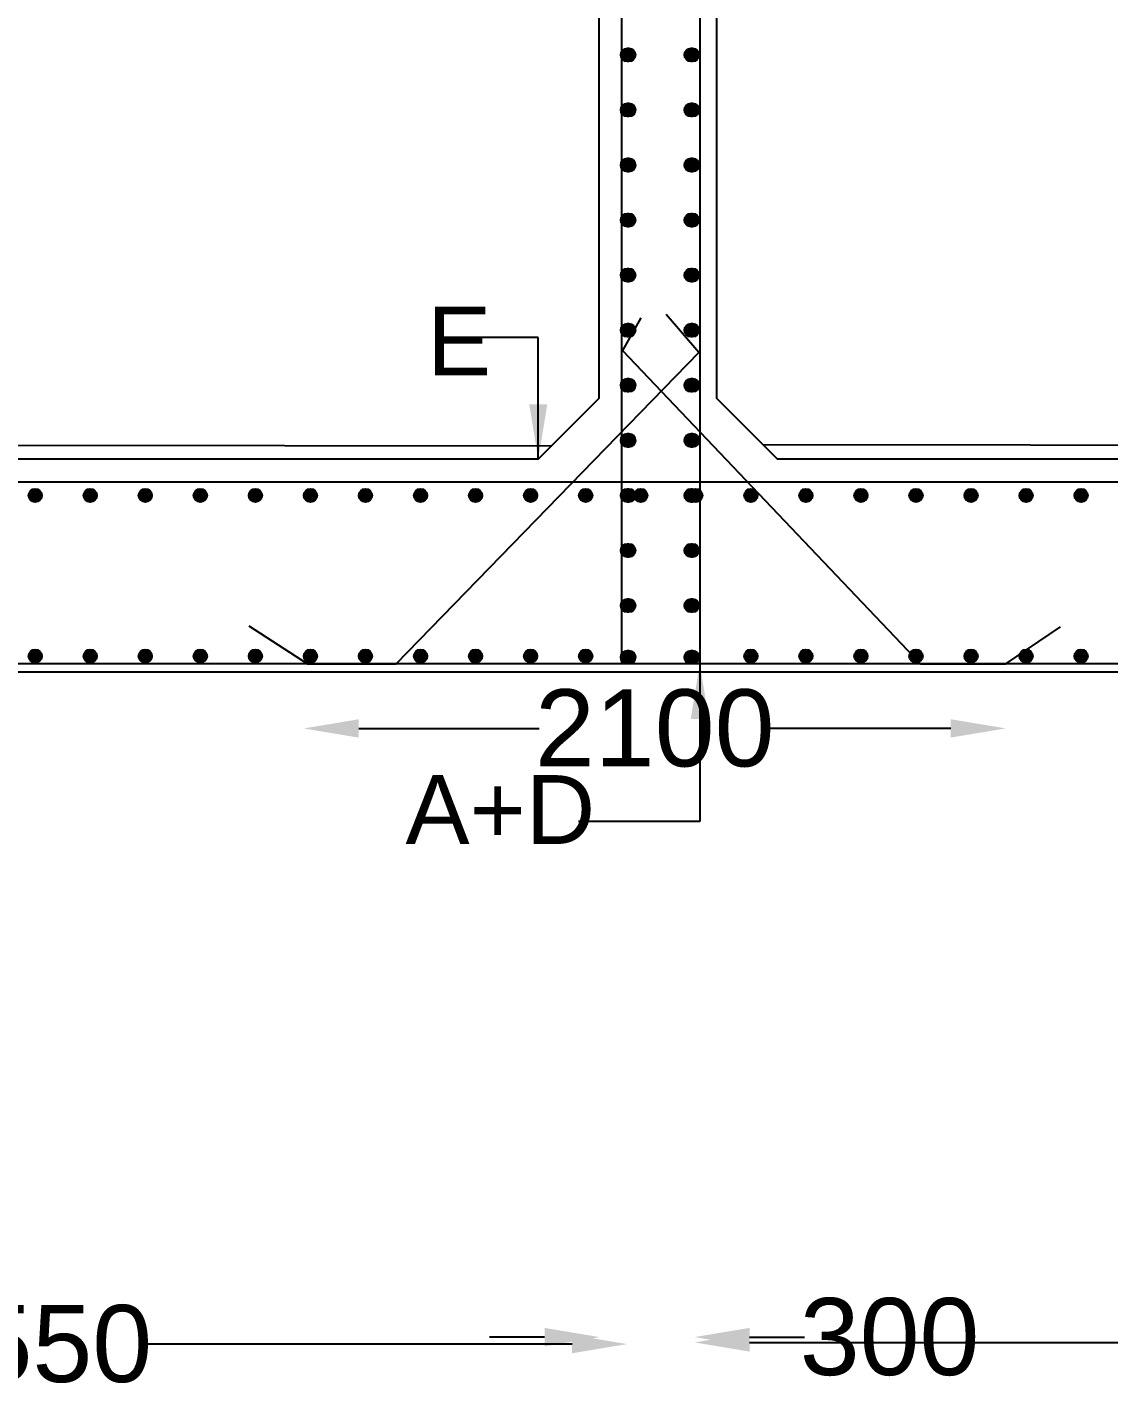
# Model space of a CAD drawing. Header units: millimetres. Extents: x 5124 to 2430164, y 2311 to 45642708.
# Drawn here: x 2346662 to 2350590, y 45617055 to 45622021 of the extents above; entities that cross this region are included whole.
import ezdxf

# ---------------------------------------------------------------- set-up
doc = ezdxf.new("R2010")
doc.units = ezdxf.units.MM
doc.header["$MEASUREMENT"] = 0
for name, color, linetype in [('DIMENSION', 7, 'Continuous'), ('DRAWING', 7, 'Continuous'), ('TEXT', 7, 'Continuous')]:
    doc.layers.add(name, color=color, linetype=linetype)
doc.styles.get("Standard").update_dxf_attribs({"font": 'arial.ttf', "height": 280})
doc.dimstyles.get("Standard").update_dxf_attribs({"dimtxt": 225, "dimasz": 200, "dimexe": 0.18, "dimexo": 0.0625, "dimgap": 0.09, "dimtad": 0, "dimdec": 0, "dimzin": 0, "dimdsep": 46, "dimtxsty": 'Standard', "dimcen": 0.09, "dimse1": 1, "dimse2": 1, "dimadec": 0, "dimazin": 0, "dimtfac": 1, "dimtdec": 0, "dimtofl": 0, "dimtmove": 0, "dimatfit": 3, "dimfxl": 1, "dimtolj": 1, "dimtzin": 0, "dimarcsym": 0})

# ---------------------------------------------------------------- blocks, each defined once
blk = doc.blocks.new('*D115')
at = {"layer": 'Defpoints', "color": 0, "transparency": 16777216}
for p in [(2347665.8, 45619736.8), (2350216.3, 45619709), (2350216.3, 45619474.5)]:
    blk.add_point(p, dxfattribs=at)
at = {"layer": 'DIMENSION', "color": 0, "lineweight": -2, "transparency": 16777216}
for p, q in [((2347865.8, 45619474.5), (2348520.9, 45619474.5)), ((2350016.3, 45619474.5), (2349361.1, 45619474.5))]:
    blk.add_line(p, q, dxfattribs=at)
at = {"layer": 'DIMENSION', "color": 0, "transparency": 16777216}
for points in [[(2347865.8, 45619507.8), (2347865.8, 45619441.1), (2347665.8, 45619474.5)], [(2350016.3, 45619507.8), (2350016.3, 45619441.1), (2350216.3, 45619474.5)]]:
    blk.add_solid(points, dxfattribs=at)
at = {"layer": 'DIMENSION', "color": 0, "transparency": 16777216, "insert": (2348941, 45619474.5), "char_height": 280, "attachment_point": 5}
blk.add_mtext('\\A1;2100', dxfattribs=at)
blk = doc.blocks.new('*D106')
at = {"layer": 'Defpoints', "color": 0, "transparency": 16777216}
for p in [(2344519.3, 45617249.2), (2348840.9, 45617249.2), (2348840.9, 45617238.5)]:
    blk.add_point(p, dxfattribs=at)
at = {"layer": 'DIMENSION', "color": 0, "lineweight": -2, "transparency": 16777216}
for p, q in [((2344719.3, 45617238.5), (2346262.5, 45617238.5)), ((2348640.9, 45617238.5), (2347097.7, 45617238.5))]:
    blk.add_line(p, q, dxfattribs=at)
at = {"layer": 'DIMENSION', "color": 0, "transparency": 16777216}
for points in [[(2344719.3, 45617271.8), (2344719.3, 45617205.2), (2344519.3, 45617238.5)], [(2348640.9, 45617271.8), (2348640.9, 45617205.2), (2348840.9, 45617238.5)]]:
    blk.add_solid(points, dxfattribs=at)
at = {"layer": 'DIMENSION', "color": 0, "transparency": 16777216, "insert": (2346680.1, 45617238.5), "char_height": 280, "attachment_point": 5}
blk.add_mtext('\\A1;3550', dxfattribs=at)
blk = doc.blocks.new('*D107')
at = {"layer": 'Defpoints', "color": 0, "transparency": 16777216}
for p in [(2348740.9, 45617255.2), (2349085.4, 45617263.8), (2349085.4, 45617255.2)]:
    blk.add_point(p, dxfattribs=at)
at = {"layer": 'DIMENSION', "color": 0, "lineweight": -2, "transparency": 16777216}
for p, q in [((2348540.9, 45617263.8), (2348340.9, 45617263.8)), ((2349285.4, 45617263.8), (2349485.4, 45617263.8))]:
    blk.add_line(p, q, dxfattribs=at)
at = {"layer": 'DIMENSION', "color": 0, "transparency": 16777216}
for points in [[(2348540.9, 45617297.1), (2348540.9, 45617230.5), (2348740.9, 45617263.8)], [(2349285.4, 45617297.1), (2349285.4, 45617230.5), (2349085.4, 45617263.8)]]:
    blk.add_solid(points, dxfattribs=at)
at = {"layer": 'DIMENSION', "color": 0, "transparency": 16777216, "insert": (2349794.2, 45617263.8), "char_height": 280, "attachment_point": 5}
blk.add_mtext('\\A1;300', dxfattribs=at)
blk = doc.blocks.new('*D108')
at = {"layer": 'Defpoints', "color": 0, "transparency": 16777216}
for p in [(2349085.4, 45617255.2), (2353406.9, 45617255.2), (2353406.9, 45617244.5)]:
    blk.add_point(p, dxfattribs=at)
at = {"layer": 'DIMENSION', "color": 0, "lineweight": -2, "transparency": 16777216}
for p, q in [((2349285.4, 45617244.5), (2350828.5, 45617244.5)), ((2353206.9, 45617244.5), (2351663.7, 45617244.5))]:
    blk.add_line(p, q, dxfattribs=at)
at = {"layer": 'DIMENSION', "color": 0, "transparency": 16777216}
for points in [[(2349285.4, 45617277.8), (2349285.4, 45617211.1), (2349085.4, 45617244.5)], [(2353206.9, 45617277.8), (2353206.9, 45617211.1), (2353406.9, 45617244.5)]]:
    blk.add_solid(points, dxfattribs=at)
at = {"layer": 'DIMENSION', "color": 0, "transparency": 16777216, "insert": (2351246.1, 45617244.5), "char_height": 280, "attachment_point": 5}
blk.add_mtext('\\A1;3550', dxfattribs=at)

msp = doc.modelspace()

# ---------------------------------------------------------------- hatches: boundary and pattern name
at = {"layer": 'DRAWING'}
for points in [[(2348865.9, 45621920.8, 0.973258), (2348817.4, 45621922.1), (2348817.4, 45621919.5, 0.973258)], [(2348866, 45621920.8, 1), (2348817.4, 45621920.8, 1)], [(2348866.9, 45621920.8, 0.973258), (2348818.4, 45621922.1), (2348818.4, 45621919.5, 0.973258)], [(2348867, 45621920.8, 1), (2348818.4, 45621920.8, 1)], [(2348867.9, 45621920.8, 0.973258), (2348819.4, 45621922.1), (2348819.4, 45621919.5, 0.973258)], [(2348868, 45621920.8, 1), (2348819.4, 45621920.8, 1)], [(2348868.9, 45621920.8, 0.973258), (2348820.4, 45621922.1), (2348820.4, 45621919.5, 0.973258)], [(2348869, 45621920.8, 1), (2348820.4, 45621920.8, 1)], [(2348869.9, 45621920.8, 0.973258), (2348821.4, 45621922.1), (2348821.4, 45621919.5, 0.973258)], [(2348870, 45621920.8, 1), (2348821.4, 45621920.8, 1)], [(2348870.9, 45621920.8, 0.973258), (2348822.4, 45621922.1), (2348822.4, 45621919.5, 0.973258)], [(2348871, 45621920.8, 1), (2348822.4, 45621920.8, 1)], [(2349097.4, 45621920.8, 0.973258), (2349048.8, 45621922.1), (2349048.8, 45621919.5, 0.973258)], [(2349097.4, 45621920.8, 1), (2349048.8, 45621920.8, 1)], [(2349098.4, 45621920.8, 0.973258), (2349049.8, 45621922.1), (2349049.8, 45621919.5, 0.973258)], [(2349098.4, 45621920.8, 1), (2349049.8, 45621920.8, 1)], [(2349099.4, 45621920.8, 0.973258), (2349050.8, 45621922.1), (2349050.8, 45621919.5, 0.973258)], [(2349099.4, 45621920.8, 1), (2349050.8, 45621920.8, 1)], [(2349100.4, 45621920.8, 0.973258), (2349051.8, 45621922.1), (2349051.8, 45621919.5, 0.973258)], [(2349100.4, 45621920.8, 1), (2349051.8, 45621920.8, 1)], [(2349101.4, 45621920.8, 0.973258), (2349052.8, 45621922.1), (2349052.8, 45621919.5, 0.973258)], [(2349101.4, 45621920.8, 1), (2349052.8, 45621920.8, 1)], [(2349102.4, 45621920.8, 0.973258), (2349053.8, 45621922.1), (2349053.8, 45621919.5, 0.973258)], [(2349102.4, 45621920.8, 1), (2349053.8, 45621920.8, 1)], [(2348865.9, 45621720.8, 0.973258), (2348817.4, 45621722.1), (2348817.4, 45621719.5, 0.973258)], [(2348866, 45621720.8, 1), (2348817.4, 45621720.8, 1)], [(2348866.9, 45621720.8, 0.973258), (2348818.4, 45621722.1), (2348818.4, 45621719.5, 0.973258)], [(2348867, 45621720.8, 1), (2348818.4, 45621720.8, 1)], [(2348867.9, 45621720.8, 0.973258), (2348819.4, 45621722.1), (2348819.4, 45621719.5, 0.973258)], [(2348868, 45621720.8, 1), (2348819.4, 45621720.8, 1)], [(2348868.9, 45621720.8, 0.973258), (2348820.4, 45621722.1), (2348820.4, 45621719.5, 0.973258)], [(2348869, 45621720.8, 1), (2348820.4, 45621720.8, 1)], [(2348869.9, 45621720.8, 0.973258), (2348821.4, 45621722.1), (2348821.4, 45621719.5, 0.973258)], [(2348870, 45621720.8, 1), (2348821.4, 45621720.8, 1)], [(2348870.9, 45621720.8, 0.973258), (2348822.4, 45621722.1), (2348822.4, 45621719.5, 0.973258)], [(2348871, 45621720.8, 1), (2348822.4, 45621720.8, 1)], [(2349097.4, 45621720.8, 0.973258), (2349048.8, 45621722.1), (2349048.8, 45621719.5, 0.973258)], [(2349097.4, 45621720.8, 1), (2349048.8, 45621720.8, 1)], [(2349098.4, 45621720.8, 0.973258), (2349049.8, 45621722.1), (2349049.8, 45621719.5, 0.973258)], [(2349098.4, 45621720.8, 1), (2349049.8, 45621720.8, 1)], [(2349099.4, 45621720.8, 0.973258), (2349050.8, 45621722.1), (2349050.8, 45621719.5, 0.973258)], [(2349099.4, 45621720.8, 1), (2349050.8, 45621720.8, 1)], [(2349100.4, 45621720.8, 0.973258), (2349051.8, 45621722.1), (2349051.8, 45621719.5, 0.973258)], [(2349100.4, 45621720.8, 1), (2349051.8, 45621720.8, 1)], [(2349101.4, 45621720.8, 0.973258), (2349052.8, 45621722.1), (2349052.8, 45621719.5, 0.973258)], [(2349101.4, 45621720.8, 1), (2349052.8, 45621720.8, 1)], [(2349102.4, 45621720.8, 0.973258), (2349053.8, 45621722.1), (2349053.8, 45621719.5, 0.973258)], [(2349102.4, 45621720.8, 1), (2349053.8, 45621720.8, 1)], [(2348865.9, 45621520.8, 0.973258), (2348817.4, 45621522.1), (2348817.4, 45621519.5, 0.973258)], [(2348866, 45621520.8, 1), (2348817.4, 45621520.8, 1)], [(2348866.9, 45621520.8, 0.973258), (2348818.4, 45621522.1), (2348818.4, 45621519.5, 0.973258)], [(2348867, 45621520.8, 1), (2348818.4, 45621520.8, 1)], [(2348867.9, 45621520.8, 0.973258), (2348819.4, 45621522.1), (2348819.4, 45621519.5, 0.973258)], [(2348868, 45621520.8, 1), (2348819.4, 45621520.8, 1)], [(2348868.9, 45621520.8, 0.973258), (2348820.4, 45621522.1), (2348820.4, 45621519.5, 0.973258)], [(2348869, 45621520.8, 1), (2348820.4, 45621520.8, 1)], [(2348869.9, 45621520.8, 0.973258), (2348821.4, 45621522.1), (2348821.4, 45621519.5, 0.973258)], [(2348870, 45621520.8, 1), (2348821.4, 45621520.8, 1)], [(2348870.9, 45621520.8, 0.973258), (2348822.4, 45621522.1), (2348822.4, 45621519.5, 0.973258)], [(2348871, 45621520.8, 1), (2348822.4, 45621520.8, 1)], [(2349097.4, 45621520.8, 0.973258), (2349048.8, 45621522.1), (2349048.8, 45621519.5, 0.973258)], [(2349097.4, 45621520.8, 1), (2349048.8, 45621520.8, 1)], [(2349098.4, 45621520.8, 0.973258), (2349049.8, 45621522.1), (2349049.8, 45621519.5, 0.973258)], [(2349098.4, 45621520.8, 1), (2349049.8, 45621520.8, 1)], [(2349099.4, 45621520.8, 0.973258), (2349050.8, 45621522.1), (2349050.8, 45621519.5, 0.973258)], [(2349099.4, 45621520.8, 1), (2349050.8, 45621520.8, 1)], [(2349100.4, 45621520.8, 0.973258), (2349051.8, 45621522.1), (2349051.8, 45621519.5, 0.973258)], [(2349100.4, 45621520.8, 1), (2349051.8, 45621520.8, 1)], [(2349101.4, 45621520.8, 0.973258), (2349052.8, 45621522.1), (2349052.8, 45621519.5, 0.973258)], [(2349101.4, 45621520.8, 1), (2349052.8, 45621520.8, 1)], [(2349102.4, 45621520.8, 0.973258), (2349053.8, 45621522.1), (2349053.8, 45621519.5, 0.973258)], [(2349102.4, 45621520.8, 1), (2349053.8, 45621520.8, 1)], [(2348865.9, 45621320.8, 0.973258), (2348817.4, 45621322.1), (2348817.4, 45621319.5, 0.973258)], [(2348866, 45621320.8, 1), (2348817.4, 45621320.8, 1)], [(2348866.9, 45621320.8, 0.973258), (2348818.4, 45621322.1), (2348818.4, 45621319.5, 0.973258)], [(2348867, 45621320.8, 1), (2348818.4, 45621320.8, 1)], [(2348867.9, 45621320.8, 0.973258), (2348819.4, 45621322.1), (2348819.4, 45621319.5, 0.973258)], [(2348868, 45621320.8, 1), (2348819.4, 45621320.8, 1)], [(2348868.9, 45621320.8, 0.973258), (2348820.4, 45621322.1), (2348820.4, 45621319.5, 0.973258)], [(2348869, 45621320.8, 1), (2348820.4, 45621320.8, 1)], [(2348869.9, 45621320.8, 0.973258), (2348821.4, 45621322.1), (2348821.4, 45621319.5, 0.973258)], [(2348870, 45621320.8, 1), (2348821.4, 45621320.8, 1)], [(2348870.9, 45621320.8, 0.973258), (2348822.4, 45621322.1), (2348822.4, 45621319.5, 0.973258)], [(2348871, 45621320.8, 1), (2348822.4, 45621320.8, 1)], [(2349097.4, 45621320.8, 0.973258), (2349048.8, 45621322.1), (2349048.8, 45621319.5, 0.973258)], [(2349097.4, 45621320.8, 1), (2349048.8, 45621320.8, 1)], [(2349098.4, 45621320.8, 0.973258), (2349049.8, 45621322.1), (2349049.8, 45621319.5, 0.973258)], [(2349098.4, 45621320.8, 1), (2349049.8, 45621320.8, 1)], [(2349099.4, 45621320.8, 0.973258), (2349050.8, 45621322.1), (2349050.8, 45621319.5, 0.973258)], [(2349099.4, 45621320.8, 1), (2349050.8, 45621320.8, 1)], [(2349100.4, 45621320.8, 0.973258), (2349051.8, 45621322.1), (2349051.8, 45621319.5, 0.973258)], [(2349100.4, 45621320.8, 1), (2349051.8, 45621320.8, 1)], [(2349101.4, 45621320.8, 0.973258), (2349052.8, 45621322.1), (2349052.8, 45621319.5, 0.973258)], [(2349101.4, 45621320.8, 1), (2349052.8, 45621320.8, 1)], [(2349102.4, 45621320.8, 0.973258), (2349053.8, 45621322.1), (2349053.8, 45621319.5, 0.973258)], [(2349102.4, 45621320.8, 1), (2349053.8, 45621320.8, 1)], [(2348865.9, 45621120.8, 0.973258), (2348817.4, 45621122.1), (2348817.4, 45621119.5, 0.973258)], [(2348866, 45621120.8, 1), (2348817.4, 45621120.8, 1)], [(2348866.9, 45621120.8, 0.973258), (2348818.4, 45621122.1), (2348818.4, 45621119.5, 0.973258)], [(2348867, 45621120.8, 1), (2348818.4, 45621120.8, 1)], [(2348867.9, 45621120.8, 0.973258), (2348819.4, 45621122.1), (2348819.4, 45621119.5, 0.973258)], [(2348868, 45621120.8, 1), (2348819.4, 45621120.8, 1)], [(2348868.9, 45621120.8, 0.973258), (2348820.4, 45621122.1), (2348820.4, 45621119.5, 0.973258)], [(2348869, 45621120.8, 1), (2348820.4, 45621120.8, 1)], [(2348869.9, 45621120.8, 0.973258), (2348821.4, 45621122.1), (2348821.4, 45621119.5, 0.973258)], [(2348870, 45621120.8, 1), (2348821.4, 45621120.8, 1)], [(2348870.9, 45621120.8, 0.973258), (2348822.4, 45621122.1), (2348822.4, 45621119.5, 0.973258)], [(2348871, 45621120.8, 1), (2348822.4, 45621120.8, 1)], [(2349097.4, 45621120.8, 0.973258), (2349048.8, 45621122.1), (2349048.8, 45621119.5, 0.973258)], [(2349097.4, 45621120.8, 1), (2349048.8, 45621120.8, 1)], [(2349098.4, 45621120.8, 0.973258), (2349049.8, 45621122.1), (2349049.8, 45621119.5, 0.973258)], [(2349098.4, 45621120.8, 1), (2349049.8, 45621120.8, 1)], [(2349099.4, 45621120.8, 0.973258), (2349050.8, 45621122.1), (2349050.8, 45621119.5, 0.973258)], [(2349099.4, 45621120.8, 1), (2349050.8, 45621120.8, 1)], [(2349100.4, 45621120.8, 0.973258), (2349051.8, 45621122.1), (2349051.8, 45621119.5, 0.973258)], [(2349100.4, 45621120.8, 1), (2349051.8, 45621120.8, 1)], [(2349101.4, 45621120.8, 0.973258), (2349052.8, 45621122.1), (2349052.8, 45621119.5, 0.973258)], [(2349101.4, 45621120.8, 1), (2349052.8, 45621120.8, 1)], [(2349102.4, 45621120.8, 0.973258), (2349053.8, 45621122.1), (2349053.8, 45621119.5, 0.973258)], [(2349102.4, 45621120.8, 1), (2349053.8, 45621120.8, 1)], [(2348865.9, 45620920.8, 0.973258), (2348817.4, 45620922.1), (2348817.4, 45620919.5, 0.973258)], [(2348866, 45620920.8, 1), (2348817.4, 45620920.8, 1)], [(2348866.9, 45620920.8, 0.973258), (2348818.4, 45620922.1), (2348818.4, 45620919.5, 0.973258)], [(2348867, 45620920.8, 1), (2348818.4, 45620920.8, 1)], [(2348867.9, 45620920.8, 0.973258), (2348819.4, 45620922.1), (2348819.4, 45620919.5, 0.973258)], [(2348868, 45620920.8, 1), (2348819.4, 45620920.8, 1)], [(2348868.9, 45620920.8, 0.973258), (2348820.4, 45620922.1), (2348820.4, 45620919.5, 0.973258)], [(2348869, 45620920.8, 1), (2348820.4, 45620920.8, 1)], [(2348869.9, 45620920.8, 0.973258), (2348821.4, 45620922.1), (2348821.4, 45620919.5, 0.973258)], [(2348870, 45620920.8, 1), (2348821.4, 45620920.8, 1)], [(2348870.9, 45620920.8, 0.973258), (2348822.4, 45620922.1), (2348822.4, 45620919.5, 0.973258)], [(2348871, 45620920.8, 1), (2348822.4, 45620920.8, 1)], [(2349097.4, 45620920.8, 0.973258), (2349048.8, 45620922.1), (2349048.8, 45620919.5, 0.973258)], [(2349097.4, 45620920.8, 1), (2349048.8, 45620920.8, 1)], [(2349098.4, 45620920.8, 0.973258), (2349049.8, 45620922.1), (2349049.8, 45620919.5, 0.973258)], [(2349098.4, 45620920.8, 1), (2349049.8, 45620920.8, 1)], [(2349099.4, 45620920.8, 0.973258), (2349050.8, 45620922.1), (2349050.8, 45620919.5, 0.973258)], [(2349099.4, 45620920.8, 1), (2349050.8, 45620920.8, 1)], [(2349100.4, 45620920.8, 0.973258), (2349051.8, 45620922.1), (2349051.8, 45620919.5, 0.973258)], [(2349100.4, 45620920.8, 1), (2349051.8, 45620920.8, 1)], [(2349101.4, 45620920.8, 0.973258), (2349052.8, 45620922.1), (2349052.8, 45620919.5, 0.973258)], [(2349101.4, 45620920.8, 1), (2349052.8, 45620920.8, 1)], [(2349102.4, 45620920.8, 0.973258), (2349053.8, 45620922.1), (2349053.8, 45620919.5, 0.973258)], [(2349102.4, 45620920.8, 1), (2349053.8, 45620920.8, 1)], [(2348865.9, 45620720.8, 0.973258), (2348817.4, 45620722.1), (2348817.4, 45620719.5, 0.973258)], [(2348866, 45620720.8, 1), (2348817.4, 45620720.8, 1)], [(2348866.9, 45620720.8, 0.973258), (2348818.4, 45620722.1), (2348818.4, 45620719.5, 0.973258)], [(2348867, 45620720.8, 1), (2348818.4, 45620720.8, 1)], [(2348867.9, 45620720.8, 0.973258), (2348819.4, 45620722.1), (2348819.4, 45620719.5, 0.973258)], [(2348868, 45620720.8, 1), (2348819.4, 45620720.8, 1)], [(2348868.9, 45620720.8, 0.973258), (2348820.4, 45620722.1), (2348820.4, 45620719.5, 0.973258)], [(2348869, 45620720.8, 1), (2348820.4, 45620720.8, 1)], [(2348869.9, 45620720.8, 0.973258), (2348821.4, 45620722.1), (2348821.4, 45620719.5, 0.973258)], [(2348870, 45620720.8, 1), (2348821.4, 45620720.8, 1)], [(2348870.9, 45620720.8, 0.973258), (2348822.4, 45620722.1), (2348822.4, 45620719.5, 0.973258)], [(2348871, 45620720.8, 1), (2348822.4, 45620720.8, 1)], [(2349097.4, 45620720.8, 0.973258), (2349048.8, 45620722.1), (2349048.8, 45620719.5, 0.973258)], [(2349097.4, 45620720.8, 1), (2349048.8, 45620720.8, 1)], [(2349098.4, 45620720.8, 0.973258), (2349049.8, 45620722.1), (2349049.8, 45620719.5, 0.973258)], [(2349098.4, 45620720.8, 1), (2349049.8, 45620720.8, 1)], [(2349099.4, 45620720.8, 0.973258), (2349050.8, 45620722.1), (2349050.8, 45620719.5, 0.973258)], [(2349099.4, 45620720.8, 1), (2349050.8, 45620720.8, 1)], [(2349100.4, 45620720.8, 0.973258), (2349051.8, 45620722.1), (2349051.8, 45620719.5, 0.973258)], [(2349100.4, 45620720.8, 1), (2349051.8, 45620720.8, 1)], [(2349101.4, 45620720.8, 0.973258), (2349052.8, 45620722.1), (2349052.8, 45620719.5, 0.973258)], [(2349101.4, 45620720.8, 1), (2349052.8, 45620720.8, 1)], [(2349102.4, 45620720.8, 0.973258), (2349053.8, 45620722.1), (2349053.8, 45620719.5, 0.973258)], [(2349102.4, 45620720.8, 1), (2349053.8, 45620720.8, 1)], [(2348865.9, 45620520.8, 0.973258), (2348817.4, 45620522.1), (2348817.4, 45620519.5, 0.973258)], [(2348866, 45620520.8, 1), (2348817.4, 45620520.8, 1)], [(2348866.9, 45620520.8, 0.973258), (2348818.4, 45620522.1), (2348818.4, 45620519.5, 0.973258)], [(2348867, 45620520.8, 1), (2348818.4, 45620520.8, 1)], [(2348867.9, 45620520.8, 0.973258), (2348819.4, 45620522.1), (2348819.4, 45620519.5, 0.973258)], [(2348868, 45620520.8, 1), (2348819.4, 45620520.8, 1)], [(2348868.9, 45620520.8, 0.973258), (2348820.4, 45620522.1), (2348820.4, 45620519.5, 0.973258)], [(2348869, 45620520.8, 1), (2348820.4, 45620520.8, 1)], [(2348869.9, 45620520.8, 0.973258), (2348821.4, 45620522.1), (2348821.4, 45620519.5, 0.973258)], [(2348870, 45620520.8, 1), (2348821.4, 45620520.8, 1)], [(2348870.9, 45620520.8, 0.973258), (2348822.4, 45620522.1), (2348822.4, 45620519.5, 0.973258)], [(2348871, 45620520.8, 1), (2348822.4, 45620520.8, 1)], [(2349097.4, 45620520.8, 0.973258), (2349048.8, 45620522.1), (2349048.8, 45620519.5, 0.973258)], [(2349097.4, 45620520.8, 1), (2349048.8, 45620520.8, 1)], [(2349098.4, 45620520.8, 0.973258), (2349049.8, 45620522.1), (2349049.8, 45620519.5, 0.973258)], [(2349098.4, 45620520.8, 1), (2349049.8, 45620520.8, 1)], [(2349099.4, 45620520.8, 0.973258), (2349050.8, 45620522.1), (2349050.8, 45620519.5, 0.973258)], [(2349099.4, 45620520.8, 1), (2349050.8, 45620520.8, 1)], [(2349100.4, 45620520.8, 0.973258), (2349051.8, 45620522.1), (2349051.8, 45620519.5, 0.973258)], [(2349100.4, 45620520.8, 1), (2349051.8, 45620520.8, 1)], [(2349101.4, 45620520.8, 0.973258), (2349052.8, 45620522.1), (2349052.8, 45620519.5, 0.973258)], [(2349101.4, 45620520.8, 1), (2349052.8, 45620520.8, 1)], [(2349102.4, 45620520.8, 0.973258), (2349053.8, 45620522.1), (2349053.8, 45620519.5, 0.973258)], [(2349102.4, 45620520.8, 1), (2349053.8, 45620520.8, 1)], [(2346714.3, 45620320.8, 0.973258), (2346665.8, 45620322.1), (2346665.8, 45620319.5, 0.973258)], [(2346714.4, 45620320.8, 0.973258), (2346665.8, 45620322.1), (2346665.8, 45620319.5, 0.973258)], [(2346914.3, 45620320.8, 0.973258), (2346865.8, 45620322.1), (2346865.8, 45620319.5, 0.973258)], [(2346914.4, 45620320.8, 0.973258), (2346865.8, 45620322.1), (2346865.8, 45620319.5, 0.973258)], [(2347114.3, 45620320.8, 0.973258), (2347065.8, 45620322.1), (2347065.8, 45620319.5, 0.973258)], [(2347114.4, 45620320.8, 0.973258), (2347065.8, 45620322.1), (2347065.8, 45620319.5, 0.973258)], [(2347314.3, 45620320.8, 0.973258), (2347265.8, 45620322.1), (2347265.8, 45620319.5, 0.973258)], [(2347314.4, 45620320.8, 0.973258), (2347265.8, 45620322.1), (2347265.8, 45620319.5, 0.973258)], [(2347514.3, 45620320.8, 0.973258), (2347465.8, 45620322.1), (2347465.8, 45620319.5, 0.973258)], [(2347514.4, 45620320.8, 0.973258), (2347465.8, 45620322.1), (2347465.8, 45620319.5, 0.973258)], [(2347714.3, 45620320.8, 0.973258), (2347665.8, 45620322.1), (2347665.8, 45620319.5, 0.973258)], [(2347714.4, 45620320.8, 0.973258), (2347665.8, 45620322.1), (2347665.8, 45620319.5, 0.973258)], [(2347914.3, 45620320.8, 0.973258), (2347865.8, 45620322.1), (2347865.8, 45620319.5, 0.973258)], [(2347914.4, 45620320.8, 0.973258), (2347865.8, 45620322.1), (2347865.8, 45620319.5, 0.973258)], [(2348114.3, 45620320.8, 0.973258), (2348065.8, 45620322.1), (2348065.8, 45620319.5, 0.973258)], [(2348114.4, 45620320.8, 0.973258), (2348065.8, 45620322.1), (2348065.8, 45620319.5, 0.973258)], [(2348314.3, 45620320.8, 0.973258), (2348265.8, 45620322.1), (2348265.8, 45620319.5, 0.973258)], [(2348314.4, 45620320.8, 0.973258), (2348265.8, 45620322.1), (2348265.8, 45620319.5, 0.973258)], [(2348514.3, 45620320.8, 0.973258), (2348465.8, 45620322.1), (2348465.8, 45620319.5, 0.973258)], [(2348514.4, 45620320.8, 0.973258), (2348465.8, 45620322.1), (2348465.8, 45620319.5, 0.973258)], [(2348714.3, 45620320.8, 0.973258), (2348665.8, 45620322.1), (2348665.8, 45620319.5, 0.973258)], [(2348714.4, 45620320.8, 0.973258), (2348665.8, 45620322.1), (2348665.8, 45620319.5, 0.973258)], [(2348865.9, 45620320.8, 0.973258), (2348817.4, 45620322.1), (2348817.4, 45620319.5, 0.973258)], [(2348866, 45620320.8, 1), (2348817.4, 45620320.8, 1)], [(2348866.9, 45620320.8, 0.973258), (2348818.4, 45620322.1), (2348818.4, 45620319.5, 0.973258)], [(2348867, 45620320.8, 1), (2348818.4, 45620320.8, 1)], [(2348867.9, 45620320.8, 0.973258), (2348819.4, 45620322.1), (2348819.4, 45620319.5, 0.973258)], [(2348868, 45620320.8, 1), (2348819.4, 45620320.8, 1)], [(2348868.9, 45620320.8, 0.973258), (2348820.4, 45620322.1), (2348820.4, 45620319.5, 0.973258)], [(2348869, 45620320.8, 1), (2348820.4, 45620320.8, 1)], [(2348869.9, 45620320.8, 0.973258), (2348821.4, 45620322.1), (2348821.4, 45620319.5, 0.973258)], [(2348870, 45620320.8, 1), (2348821.4, 45620320.8, 1)], [(2348870.9, 45620320.8, 0.973258), (2348822.4, 45620322.1), (2348822.4, 45620319.5, 0.973258)], [(2348871, 45620320.8, 1), (2348822.4, 45620320.8, 1)], [(2348914.3, 45620320.8, 0.973258), (2348865.8, 45620322.1), (2348865.8, 45620319.5, 0.973258)], [(2348914.4, 45620320.8, 0.973258), (2348865.8, 45620322.1), (2348865.8, 45620319.5, 0.973258)], [(2349097.4, 45620320.8, 0.973258), (2349048.8, 45620322.1), (2349048.8, 45620319.5, 0.973258)], [(2349097.4, 45620320.8, 1), (2349048.8, 45620320.8, 1)], [(2349098.4, 45620320.8, 0.973258), (2349049.8, 45620322.1), (2349049.8, 45620319.5, 0.973258)], [(2349098.4, 45620320.8, 1), (2349049.8, 45620320.8, 1)], [(2349099.4, 45620320.8, 0.973258), (2349050.8, 45620322.1), (2349050.8, 45620319.5, 0.973258)], [(2349099.4, 45620320.8, 1), (2349050.8, 45620320.8, 1)], [(2349100.4, 45620320.8, 0.973258), (2349051.8, 45620322.1), (2349051.8, 45620319.5, 0.973258)], [(2349100.4, 45620320.8, 1), (2349051.8, 45620320.8, 1)], [(2349101.4, 45620320.8, 0.973258), (2349052.8, 45620322.1), (2349052.8, 45620319.5, 0.973258)], [(2349101.4, 45620320.8, 1), (2349052.8, 45620320.8, 1)], [(2349102.4, 45620320.8, 0.973258), (2349053.8, 45620322.1), (2349053.8, 45620319.5, 0.973258)], [(2349102.4, 45620320.8, 1), (2349053.8, 45620320.8, 1)], [(2349114.3, 45620320.8, 0.973258), (2349065.8, 45620322.1), (2349065.8, 45620319.5, 0.973258)], [(2349114.4, 45620320.8, 0.973258), (2349065.8, 45620322.1), (2349065.8, 45620319.5, 0.973258)], [(2349314.3, 45620320.8, 0.973258), (2349265.8, 45620322.1), (2349265.8, 45620319.5, 0.973258)], [(2349314.4, 45620320.8, 0.973258), (2349265.8, 45620322.1), (2349265.8, 45620319.5, 0.973258)], [(2349514.3, 45620320.8, 0.973258), (2349465.8, 45620322.1), (2349465.8, 45620319.5, 0.973258)], [(2349514.4, 45620320.8, 0.973258), (2349465.8, 45620322.1), (2349465.8, 45620319.5, 0.973258)], [(2349714.3, 45620320.8, 0.973258), (2349665.8, 45620322.1), (2349665.8, 45620319.5, 0.973258)], [(2349714.4, 45620320.8, 0.973258), (2349665.8, 45620322.1), (2349665.8, 45620319.5, 0.973258)], [(2349914.3, 45620320.8, 0.973258), (2349865.8, 45620322.1), (2349865.8, 45620319.5, 0.973258)], [(2349914.4, 45620320.8, 0.973258), (2349865.8, 45620322.1), (2349865.8, 45620319.5, 0.973258)], [(2350114.3, 45620320.8, 0.973258), (2350065.8, 45620322.1), (2350065.8, 45620319.5, 0.973258)], [(2350114.4, 45620320.8, 0.973258), (2350065.8, 45620322.1), (2350065.8, 45620319.5, 0.973258)], [(2350314.3, 45620320.8, 0.973258), (2350265.8, 45620322.1), (2350265.8, 45620319.5, 0.973258)], [(2350314.4, 45620320.8, 0.973258), (2350265.8, 45620322.1), (2350265.8, 45620319.5, 0.973258)], [(2350514.3, 45620320.8, 0.973258), (2350465.8, 45620322.1), (2350465.8, 45620319.5, 0.973258)], [(2350514.4, 45620320.8, 0.973258), (2350465.8, 45620322.1), (2350465.8, 45620319.5, 0.973258)], [(2348865.9, 45620120.8, 0.973258), (2348817.4, 45620122.1), (2348817.4, 45620119.5, 0.973258)], [(2348866, 45620120.8, 1), (2348817.4, 45620120.8, 1)], [(2348866.9, 45620120.8, 0.973258), (2348818.4, 45620122.1), (2348818.4, 45620119.5, 0.973258)], [(2348867, 45620120.8, 1), (2348818.4, 45620120.8, 1)], [(2348867.9, 45620120.8, 0.973258), (2348819.4, 45620122.1), (2348819.4, 45620119.5, 0.973258)], [(2348868, 45620120.8, 1), (2348819.4, 45620120.8, 1)], [(2348868.9, 45620120.8, 0.973258), (2348820.4, 45620122.1), (2348820.4, 45620119.5, 0.973258)], [(2348869, 45620120.8, 1), (2348820.4, 45620120.8, 1)], [(2348869.9, 45620120.8, 0.973258), (2348821.4, 45620122.1), (2348821.4, 45620119.5, 0.973258)], [(2348870, 45620120.8, 1), (2348821.4, 45620120.8, 1)], [(2348870.9, 45620120.8, 0.973258), (2348822.4, 45620122.1), (2348822.4, 45620119.5, 0.973258)], [(2348871, 45620120.8, 1), (2348822.4, 45620120.8, 1)], [(2349097.4, 45620120.8, 0.973258), (2349048.8, 45620122.1), (2349048.8, 45620119.5, 0.973258)], [(2349097.4, 45620120.8, 1), (2349048.8, 45620120.8, 1)], [(2349098.4, 45620120.8, 0.973258), (2349049.8, 45620122.1), (2349049.8, 45620119.5, 0.973258)], [(2349098.4, 45620120.8, 1), (2349049.8, 45620120.8, 1)], [(2349099.4, 45620120.8, 0.973258), (2349050.8, 45620122.1), (2349050.8, 45620119.5, 0.973258)], [(2349099.4, 45620120.8, 1), (2349050.8, 45620120.8, 1)], [(2349100.4, 45620120.8, 0.973258), (2349051.8, 45620122.1), (2349051.8, 45620119.5, 0.973258)], [(2349100.4, 45620120.8, 1), (2349051.8, 45620120.8, 1)], [(2349101.4, 45620120.8, 0.973258), (2349052.8, 45620122.1), (2349052.8, 45620119.5, 0.973258)], [(2349101.4, 45620120.8, 1), (2349052.8, 45620120.8, 1)], [(2349102.4, 45620120.8, 0.973258), (2349053.8, 45620122.1), (2349053.8, 45620119.5, 0.973258)], [(2349102.4, 45620120.8, 1), (2349053.8, 45620120.8, 1)], [(2348865.9, 45619920.8, 0.973258), (2348817.4, 45619922.1), (2348817.4, 45619919.5, 0.973258)], [(2348866, 45619920.8, 1), (2348817.4, 45619920.8, 1)], [(2348866.9, 45619920.8, 0.973258), (2348818.4, 45619922.1), (2348818.4, 45619919.5, 0.973258)], [(2348867, 45619920.8, 1), (2348818.4, 45619920.8, 1)], [(2348867.9, 45619920.8, 0.973258), (2348819.4, 45619922.1), (2348819.4, 45619919.5, 0.973258)], [(2348868, 45619920.8, 1), (2348819.4, 45619920.8, 1)], [(2348868.9, 45619920.8, 0.973258), (2348820.4, 45619922.1), (2348820.4, 45619919.5, 0.973258)], [(2348869, 45619920.8, 1), (2348820.4, 45619920.8, 1)], [(2348869.9, 45619920.8, 0.973258), (2348821.4, 45619922.1), (2348821.4, 45619919.5, 0.973258)], [(2348870, 45619920.8, 1), (2348821.4, 45619920.8, 1)], [(2348870.9, 45619920.8, 0.973258), (2348822.4, 45619922.1), (2348822.4, 45619919.5, 0.973258)], [(2348871, 45619920.8, 1), (2348822.4, 45619920.8, 1)], [(2349097.4, 45619920.8, 0.973258), (2349048.8, 45619922.1), (2349048.8, 45619919.5, 0.973258)], [(2349097.4, 45619920.8, 1), (2349048.8, 45619920.8, 1)], [(2349098.4, 45619920.8, 0.973258), (2349049.8, 45619922.1), (2349049.8, 45619919.5, 0.973258)], [(2349098.4, 45619920.8, 1), (2349049.8, 45619920.8, 1)], [(2349099.4, 45619920.8, 0.973258), (2349050.8, 45619922.1), (2349050.8, 45619919.5, 0.973258)], [(2349099.4, 45619920.8, 1), (2349050.8, 45619920.8, 1)], [(2349100.4, 45619920.8, 0.973258), (2349051.8, 45619922.1), (2349051.8, 45619919.5, 0.973258)], [(2349100.4, 45619920.8, 1), (2349051.8, 45619920.8, 1)], [(2349101.4, 45619920.8, 0.973258), (2349052.8, 45619922.1), (2349052.8, 45619919.5, 0.973258)], [(2349101.4, 45619920.8, 1), (2349052.8, 45619920.8, 1)], [(2349102.4, 45619920.8, 0.973258), (2349053.8, 45619922.1), (2349053.8, 45619919.5, 0.973258)], [(2349102.4, 45619920.8, 1), (2349053.8, 45619920.8, 1)], [(2346714.3, 45619737.3, 0.973258), (2346665.8, 45619738.6), (2346665.8, 45619736, 0.973258)], [(2346714.4, 45619737.3, 1), (2346665.8, 45619737.3, 1)], [(2346914.3, 45619737.3, 0.973258), (2346865.8, 45619738.6), (2346865.8, 45619736, 0.973258)], [(2346914.4, 45619737.3, 1), (2346865.8, 45619737.3, 1)], [(2347114.3, 45619737.3, 0.973258), (2347065.8, 45619738.6), (2347065.8, 45619736, 0.973258)], [(2347114.4, 45619737.3, 1), (2347065.8, 45619737.3, 1)], [(2347314.3, 45619737.3, 0.973258), (2347265.8, 45619738.6), (2347265.8, 45619736, 0.973258)], [(2347314.4, 45619737.3, 1), (2347265.8, 45619737.3, 1)], [(2347514.3, 45619737.3, 0.973258), (2347465.8, 45619738.6), (2347465.8, 45619736, 0.973258)], [(2347514.4, 45619737.3, 1), (2347465.8, 45619737.3, 1)], [(2347714.3, 45619737.3, 0.973258), (2347665.8, 45619738.6), (2347665.8, 45619736, 0.973258)], [(2347714.4, 45619737.3, 1), (2347665.8, 45619737.3, 1)], [(2347914.3, 45619737.3, 0.973258), (2347865.8, 45619738.6), (2347865.8, 45619736, 0.973258)], [(2347914.4, 45619737.3, 1), (2347865.8, 45619737.3, 1)], [(2348114.3, 45619737.3, 0.973258), (2348065.8, 45619738.6), (2348065.8, 45619736, 0.973258)], [(2348114.4, 45619737.3, 1), (2348065.8, 45619737.3, 1)], [(2348314.3, 45619737.3, 0.973258), (2348265.8, 45619738.6), (2348265.8, 45619736, 0.973258)], [(2348314.4, 45619737.3, 1), (2348265.8, 45619737.3, 1)], [(2348514.3, 45619737.3, 0.973258), (2348465.8, 45619738.6), (2348465.8, 45619736, 0.973258)], [(2348514.4, 45619737.3, 1), (2348465.8, 45619737.3, 1)], [(2348714.3, 45619737.3, 0.973258), (2348665.8, 45619738.6), (2348665.8, 45619736, 0.973258)], [(2348714.4, 45619737.3, 1), (2348665.8, 45619737.3, 1)], [(2348865.9, 45619732.9, 0.973258), (2348817.4, 45619734.2), (2348817.4, 45619731.6, 0.973258)], [(2348866, 45619732.9, 1), (2348817.4, 45619732.9, 1)], [(2348866.9, 45619732.9, 0.973258), (2348818.4, 45619734.2), (2348818.4, 45619731.6, 0.973258)], [(2348867, 45619732.9, 1), (2348818.4, 45619732.9, 1)], [(2348867.9, 45619732.9, 0.973258), (2348819.4, 45619734.2), (2348819.4, 45619731.6, 0.973258)], [(2348868, 45619732.9, 1), (2348819.4, 45619732.9, 1)], [(2348868.9, 45619732.9, 0.973258), (2348820.4, 45619734.2), (2348820.4, 45619731.6, 0.973258)], [(2348869, 45619732.9, 1), (2348820.4, 45619732.9, 1)], [(2348869.9, 45619732.9, 0.973258), (2348821.4, 45619734.2), (2348821.4, 45619731.6, 0.973258)], [(2348870, 45619732.9, 1), (2348821.4, 45619732.9, 1)], [(2348870.9, 45619732.9, 0.973258), (2348822.4, 45619734.2), (2348822.4, 45619731.6, 0.973258)], [(2348871, 45619732.9, 1), (2348822.4, 45619732.9, 1)], [(2349097.4, 45619732.9, 0.973258), (2349048.8, 45619734.2), (2349048.8, 45619731.6, 0.973258)], [(2349097.4, 45619732.9, 1), (2349048.8, 45619732.9, 1)], [(2349098.4, 45619732.9, 0.973258), (2349049.8, 45619734.2), (2349049.8, 45619731.6, 0.973258)], [(2349098.4, 45619732.9, 1), (2349049.8, 45619732.9, 1)], [(2349099.4, 45619732.9, 0.973258), (2349050.8, 45619734.2), (2349050.8, 45619731.6, 0.973258)], [(2349099.4, 45619732.9, 1), (2349050.8, 45619732.9, 1)], [(2349100.4, 45619732.9, 0.973258), (2349051.8, 45619734.2), (2349051.8, 45619731.6, 0.973258)], [(2349100.4, 45619732.9, 1), (2349051.8, 45619732.9, 1)], [(2349101.4, 45619732.9, 0.973258), (2349052.8, 45619734.2), (2349052.8, 45619731.6, 0.973258)], [(2349101.4, 45619732.9, 1), (2349052.8, 45619732.9, 1)], [(2349102.4, 45619732.9, 0.973258), (2349053.8, 45619734.2), (2349053.8, 45619731.6, 0.973258)], [(2349102.4, 45619732.9, 1), (2349053.8, 45619732.9, 1)], [(2349314.3, 45619737.3, 0.973258), (2349265.8, 45619738.6), (2349265.8, 45619736, 0.973258)], [(2349314.4, 45619737.3, 1), (2349265.8, 45619737.3, 1)], [(2349514.3, 45619737.3, 0.973258), (2349465.8, 45619738.6), (2349465.8, 45619736, 0.973258)], [(2349514.4, 45619737.3, 1), (2349465.8, 45619737.3, 1)], [(2349714.3, 45619737.3, 0.973258), (2349665.8, 45619738.6), (2349665.8, 45619736, 0.973258)], [(2349714.4, 45619737.3, 1), (2349665.8, 45619737.3, 1)], [(2349914.3, 45619737.3, 0.973258), (2349865.8, 45619738.6), (2349865.8, 45619736, 0.973258)], [(2349914.4, 45619737.3, 1), (2349865.8, 45619737.3, 1)], [(2350114.3, 45619737.3, 0.973258), (2350065.8, 45619738.6), (2350065.8, 45619736, 0.973258)], [(2350114.4, 45619737.3, 1), (2350065.8, 45619737.3, 1)], [(2350314.3, 45619737.3, 0.973258), (2350265.8, 45619738.6), (2350265.8, 45619736, 0.973258)], [(2350314.4, 45619737.3, 1), (2350265.8, 45619737.3, 1)], [(2350514.3, 45619737.3, 0.973258), (2350465.8, 45619738.6), (2350465.8, 45619736, 0.973258)], [(2350514.4, 45619737.3, 1), (2350465.8, 45619737.3, 1)]]:
    msp.add_hatch(color=256, dxfattribs=at).paths.add_polyline_path(points)

# ---------------------------------------------------------------- linework, layer by layer
for points in [[(2329965.6, 45625947.4), (2353965, 45625947.4), (2353965, 45619679.2), (2329965.6, 45619679.2)], [(2329995.4, 45625917.6), (2353935.2, 45625917.6), (2353935.2, 45619709), (2329995.4, 45619709)], [(2344736.2, 45625240.8), (2348517.8, 45625240.8), (2348738.1, 45625020.5), (2348738.1, 45620672.3), (2348517.8, 45620452.1), (2344736.2, 45620452.1), (2344515.9, 45620672.3), (2344515.9, 45625020.5)], [(2349386.6, 45625240.8), (2353168.1, 45625240.8), (2353388.4, 45625020.5), (2353388.4, 45620672.3), (2353168.1, 45620452.1), (2349386.6, 45620452.1), (2349166.3, 45620672.3), (2349166.3, 45625020.5)]]:
    msp.add_lwpolyline(points, close=True, dxfattribs=at)
for points in [[(2348819.7, 45625917.6), (2348819.7, 45619709)], [(2349104.6, 45625917.6), (2349104.6, 45619709)], [(2347466.4, 45619847), (2347679.6, 45619709), (2348001.1, 45619709), (2349101.2, 45620839.6), (2348981.9, 45620978.1)], [(2348890.5, 45620965.9), (2348823.7, 45620847.2), (2349906.8, 45619709), (2350216.3, 45619709), (2350414.6, 45619843.4)], [(2344682.9, 45620505.4), (2348567, 45620501.3)], [(2349333.2, 45620505.4), (2353217.3, 45620501.3)], [(2329995.4, 45620370.1), (2353935.2, 45620370.1)]]:
    msp.add_lwpolyline(points, dxfattribs=at)
for centre in [(2348841.6, 45621920.8), (2348841.7, 45621920.8), (2348842.6, 45621920.8), (2348842.7, 45621920.8), (2348843.6, 45621920.8), (2348843.7, 45621920.8), (2348844.6, 45621920.8), (2348844.7, 45621920.8), (2348845.6, 45621920.8), (2348845.7, 45621920.8), (2348846.6, 45621920.8), (2348846.7, 45621920.8), (2349073.1, 45621920.8), (2349073.1, 45621920.8), (2349074.1, 45621920.8), (2349074.1, 45621920.8), (2349075.1, 45621920.8), (2349075.1, 45621920.8), (2349076.1, 45621920.8), (2349076.1, 45621920.8), (2349077.1, 45621920.8), (2349077.1, 45621920.8), (2349078.1, 45621920.8), (2349078.1, 45621920.8), (2348841.6, 45621720.8), (2348841.7, 45621720.8), (2348842.6, 45621720.8), (2348842.7, 45621720.8), (2348843.6, 45621720.8), (2348843.7, 45621720.8), (2348844.6, 45621720.8), (2348844.7, 45621720.8), (2348845.6, 45621720.8), (2348845.7, 45621720.8), (2348846.6, 45621720.8), (2348846.7, 45621720.8), (2349073.1, 45621720.8), (2349073.1, 45621720.8), (2349074.1, 45621720.8), (2349074.1, 45621720.8), (2349075.1, 45621720.8), (2349075.1, 45621720.8), (2349076.1, 45621720.8), (2349076.1, 45621720.8), (2349077.1, 45621720.8), (2349077.1, 45621720.8), (2349078.1, 45621720.8), (2349078.1, 45621720.8), (2348841.6, 45621520.8), (2348841.7, 45621520.8), (2348842.6, 45621520.8), (2348842.7, 45621520.8), (2348843.6, 45621520.8), (2348843.7, 45621520.8), (2348844.6, 45621520.8), (2348844.7, 45621520.8), (2348845.6, 45621520.8), (2348845.7, 45621520.8), (2348846.6, 45621520.8), (2348846.7, 45621520.8), (2349073.1, 45621520.8), (2349073.1, 45621520.8), (2349074.1, 45621520.8), (2349074.1, 45621520.8), (2349075.1, 45621520.8), (2349075.1, 45621520.8), (2349076.1, 45621520.8), (2349076.1, 45621520.8), (2349077.1, 45621520.8), (2349077.1, 45621520.8), (2349078.1, 45621520.8), (2349078.1, 45621520.8), (2348841.6, 45621320.8), (2348841.7, 45621320.8), (2348842.6, 45621320.8), (2348842.7, 45621320.8), (2348843.6, 45621320.8), (2348843.7, 45621320.8), (2348844.6, 45621320.8), (2348844.7, 45621320.8), (2348845.6, 45621320.8), (2348845.7, 45621320.8), (2348846.6, 45621320.8), (2348846.7, 45621320.8), (2349073.1, 45621320.8), (2349073.1, 45621320.8), (2349074.1, 45621320.8), (2349074.1, 45621320.8), (2349075.1, 45621320.8), (2349075.1, 45621320.8), (2349076.1, 45621320.8), (2349076.1, 45621320.8), (2349077.1, 45621320.8), (2349077.1, 45621320.8), (2349078.1, 45621320.8), (2349078.1, 45621320.8), (2348841.6, 45621120.8), (2348841.7, 45621120.8), (2348842.6, 45621120.8), (2348842.7, 45621120.8), (2348843.6, 45621120.8), (2348843.7, 45621120.8), (2348844.6, 45621120.8), (2348844.7, 45621120.8), (2348845.6, 45621120.8), (2348845.7, 45621120.8), (2348846.6, 45621120.8), (2348846.7, 45621120.8), (2349073.1, 45621120.8), (2349073.1, 45621120.8), (2349074.1, 45621120.8), (2349074.1, 45621120.8), (2349075.1, 45621120.8), (2349075.1, 45621120.8), (2349076.1, 45621120.8), (2349076.1, 45621120.8), (2349077.1, 45621120.8), (2349077.1, 45621120.8), (2349078.1, 45621120.8), (2349078.1, 45621120.8), (2348841.6, 45620920.8), (2348841.7, 45620920.8), (2348842.6, 45620920.8), (2348842.7, 45620920.8), (2348843.6, 45620920.8), (2348843.7, 45620920.8), (2348844.6, 45620920.8), (2348844.7, 45620920.8), (2348845.6, 45620920.8), (2348845.7, 45620920.8), (2348846.6, 45620920.8), (2348846.7, 45620920.8), (2349073.1, 45620920.8), (2349073.1, 45620920.8), (2349074.1, 45620920.8), (2349074.1, 45620920.8), (2349075.1, 45620920.8), (2349075.1, 45620920.8), (2349076.1, 45620920.8), (2349076.1, 45620920.8), (2349077.1, 45620920.8), (2349077.1, 45620920.8), (2349078.1, 45620920.8), (2349078.1, 45620920.8), (2348841.6, 45620720.8), (2348841.7, 45620720.8), (2348842.6, 45620720.8), (2348842.7, 45620720.8), (2348843.6, 45620720.8), (2348843.7, 45620720.8), (2348844.6, 45620720.8), (2348844.7, 45620720.8), (2348845.6, 45620720.8), (2348845.7, 45620720.8), (2348846.6, 45620720.8), (2348846.7, 45620720.8), (2349073.1, 45620720.8), (2349073.1, 45620720.8), (2349074.1, 45620720.8), (2349074.1, 45620720.8), (2349075.1, 45620720.8), (2349075.1, 45620720.8), (2349076.1, 45620720.8), (2349076.1, 45620720.8), (2349077.1, 45620720.8), (2349077.1, 45620720.8), (2349078.1, 45620720.8), (2349078.1, 45620720.8), (2348841.6, 45620520.8), (2348841.7, 45620520.8), (2348842.6, 45620520.8), (2348842.7, 45620520.8), (2348843.6, 45620520.8), (2348843.7, 45620520.8), (2348844.6, 45620520.8), (2348844.7, 45620520.8), (2348845.6, 45620520.8), (2348845.7, 45620520.8), (2348846.6, 45620520.8), (2348846.7, 45620520.8), (2349073.1, 45620520.8), (2349073.1, 45620520.8), (2349074.1, 45620520.8), (2349074.1, 45620520.8), (2349075.1, 45620520.8), (2349075.1, 45620520.8), (2349076.1, 45620520.8), (2349076.1, 45620520.8), (2349077.1, 45620520.8), (2349077.1, 45620520.8), (2349078.1, 45620520.8), (2349078.1, 45620520.8), (2346690.1, 45620320.8), (2346690.1, 45620320.8), (2346890.1, 45620320.8), (2346890.1, 45620320.8), (2347090.1, 45620320.8), (2347090.1, 45620320.8), (2347290.1, 45620320.8), (2347290.1, 45620320.8), (2347490.1, 45620320.8), (2347490.1, 45620320.8), (2347690.1, 45620320.8), (2347690.1, 45620320.8), (2347890.1, 45620320.8), (2347890.1, 45620320.8), (2348090.1, 45620320.8), (2348090.1, 45620320.8), (2348290.1, 45620320.8), (2348290.1, 45620320.8), (2348490.1, 45620320.8), (2348490.1, 45620320.8), (2348690.1, 45620320.8), (2348690.1, 45620320.8), (2348841.6, 45620320.8), (2348841.7, 45620320.8), (2348842.6, 45620320.8), (2348842.7, 45620320.8), (2348843.6, 45620320.8), (2348843.7, 45620320.8), (2348844.6, 45620320.8), (2348844.7, 45620320.8), (2348845.6, 45620320.8), (2348845.7, 45620320.8), (2348846.6, 45620320.8), (2348846.7, 45620320.8), (2348890.1, 45620320.8), (2348890.1, 45620320.8), (2349073.1, 45620320.8), (2349073.1, 45620320.8), (2349074.1, 45620320.8), (2349074.1, 45620320.8), (2349075.1, 45620320.8), (2349075.1, 45620320.8), (2349076.1, 45620320.8), (2349076.1, 45620320.8), (2349077.1, 45620320.8), (2349077.1, 45620320.8), (2349078.1, 45620320.8), (2349078.1, 45620320.8), (2349090.1, 45620320.8), (2349090.1, 45620320.8), (2349290.1, 45620320.8), (2349290.1, 45620320.8), (2349490.1, 45620320.8), (2349490.1, 45620320.8), (2349690.1, 45620320.8), (2349690.1, 45620320.8), (2349890.1, 45620320.8), (2349890.1, 45620320.8), (2350090.1, 45620320.8), (2350090.1, 45620320.8), (2350290.1, 45620320.8), (2350290.1, 45620320.8), (2350490.1, 45620320.8), (2350490.1, 45620320.8), (2348841.6, 45620120.8), (2348841.7, 45620120.8), (2348842.6, 45620120.8), (2348842.7, 45620120.8), (2348843.6, 45620120.8), (2348843.7, 45620120.8), (2348844.6, 45620120.8), (2348844.7, 45620120.8), (2348845.6, 45620120.8), (2348845.7, 45620120.8), (2348846.6, 45620120.8), (2348846.7, 45620120.8), (2349073.1, 45620120.8), (2349073.1, 45620120.8), (2349074.1, 45620120.8), (2349074.1, 45620120.8), (2349075.1, 45620120.8), (2349075.1, 45620120.8), (2349076.1, 45620120.8), (2349076.1, 45620120.8), (2349077.1, 45620120.8), (2349077.1, 45620120.8), (2349078.1, 45620120.8), (2349078.1, 45620120.8), (2348841.6, 45619920.8), (2348841.7, 45619920.8), (2348842.6, 45619920.8), (2348842.7, 45619920.8), (2348843.6, 45619920.8), (2348843.7, 45619920.8), (2348844.6, 45619920.8), (2348844.7, 45619920.8), (2348845.6, 45619920.8), (2348845.7, 45619920.8), (2348846.6, 45619920.8), (2348846.7, 45619920.8), (2349073.1, 45619920.8), (2349073.1, 45619920.8), (2349074.1, 45619920.8), (2349074.1, 45619920.8), (2349075.1, 45619920.8), (2349075.1, 45619920.8), (2349076.1, 45619920.8), (2349076.1, 45619920.8), (2349077.1, 45619920.8), (2349077.1, 45619920.8), (2349078.1, 45619920.8), (2349078.1, 45619920.8), (2346690.1, 45619737.3), (2346690.1, 45619737.3), (2346890.1, 45619737.3), (2346890.1, 45619737.3), (2347090.1, 45619737.3), (2347090.1, 45619737.3), (2347290.1, 45619737.3), (2347290.1, 45619737.3), (2347490.1, 45619737.3), (2347490.1, 45619737.3), (2347690.1, 45619737.3), (2347690.1, 45619737.3), (2347890.1, 45619737.3), (2347890.1, 45619737.3), (2348090.1, 45619737.3), (2348090.1, 45619737.3), (2348290.1, 45619737.3), (2348290.1, 45619737.3), (2348490.1, 45619737.3), (2348490.1, 45619737.3), (2348690.1, 45619737.3), (2348690.1, 45619737.3), (2348841.6, 45619732.9), (2348841.7, 45619732.9), (2348842.6, 45619732.9), (2348842.7, 45619732.9), (2348843.6, 45619732.9), (2348843.7, 45619732.9), (2348844.6, 45619732.9), (2348844.7, 45619732.9), (2348845.6, 45619732.9), (2348845.7, 45619732.9), (2348846.6, 45619732.9), (2348846.7, 45619732.9), (2349073.1, 45619732.9), (2349073.1, 45619732.9), (2349074.1, 45619732.9), (2349074.1, 45619732.9), (2349075.1, 45619732.9), (2349075.1, 45619732.9), (2349076.1, 45619732.9), (2349076.1, 45619732.9), (2349077.1, 45619732.9), (2349077.1, 45619732.9), (2349078.1, 45619732.9), (2349078.1, 45619732.9), (2349290.1, 45619737.3), (2349290.1, 45619737.3), (2349490.1, 45619737.3), (2349490.1, 45619737.3), (2349690.1, 45619737.3), (2349690.1, 45619737.3), (2349890.1, 45619737.3), (2349890.1, 45619737.3), (2350090.1, 45619737.3), (2350090.1, 45619737.3), (2350290.1, 45619737.3), (2350290.1, 45619737.3), (2350490.1, 45619737.3), (2350490.1, 45619737.3)]:
    msp.add_circle(centre, 24.3, dxfattribs=at)

# ---------------------------------------------------------------- texts
at = {"layer": 'TEXT', "char_height": 250, "width": 236.129, "attachment_point": 1}
for s, insert in [('\\pi24.783;E', (2348089.4, 45621006.6)), ('\\pi-217.2;A+D', (2348252.7, 45619305))]:
    msp.add_mtext(s, dxfattribs=dict(at, insert=insert))

# ---------------------------------------------------------------- dimensions: what is measured, and where the dimension line sits
at = {"layer": 'DIMENSION'}
for base, p1, p2, text, picture, middle in [((2350216.3, 45619474.5), (2347665.8, 45619736.8), (2350216.3, 45619709), '2100', '*D115', (2348941, 45619474.5)), ((2348840.9, 45617238.5), (2344519.3, 45617249.2), (2348840.9, 45617249.2), '3550', '*D106', (2346680.1, 45617238.5)), ((2349085.4, 45617263.8), (2348740.9, 45617255.2), (2349085.4, 45617255.2), '300', '*D107', (2349794.2, 45617263.8)), ((2353406.9, 45617244.5), (2349085.4, 45617255.2), (2353406.9, 45617255.2), '3550', '*D108', (2351246.1, 45617244.5))]:
    dim = msp.add_linear_dim(base=base, p1=p1, p2=p2, text=text, dimstyle='Standard', override={"dimfxl": 2000}, dxfattribs=at)
    dim.commit()
    dim.dimension.update_dxf_attribs({"geometry": picture, "text_midpoint": middle})

# ---------------------------------------------------------------- leaders
at = {"layer": 'DRAWING'}
for points in [[(2348517.8, 45620452.1), (2348517.8, 45620894.4), (2348247.8, 45620894.4)], [(2349104.6, 45619709), (2349104.6, 45619137), (2348663.8, 45619137)]]:
    msp.add_leader(points, dimstyle='Standard', override={"dimgap": 0.09, "dimtad": 0, "dimfxl": 2000}, dxfattribs=at)

doc.saveas('drawing.dxf')
